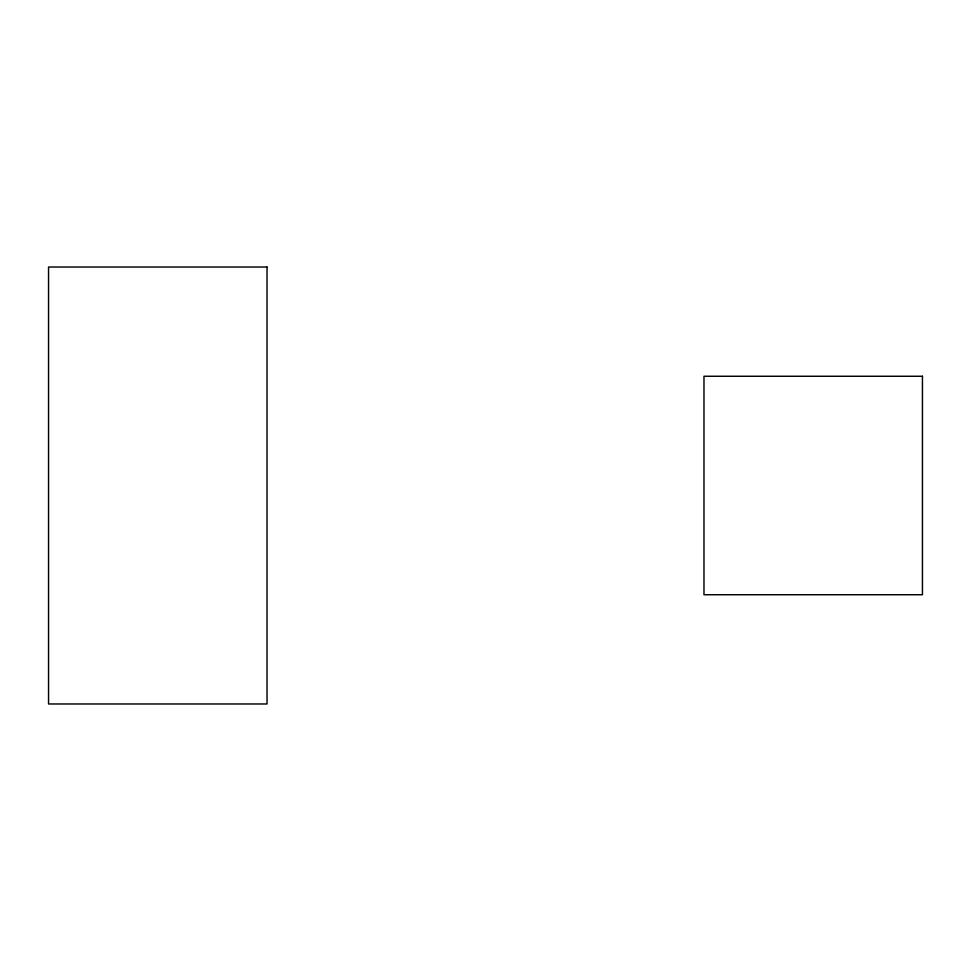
<?xml version="1.0" encoding="UTF-8"?>
<svg xmlns="http://www.w3.org/2000/svg" width="971" height="971" viewBox="0 0 971 971"><rect width="100%" height="100%" fill="white"/><g stroke="black" fill="none" stroke-linecap="round" stroke-linejoin="round"><path stroke-width="1.46" d="M267.025 267.025L48.55 267.025L48.55 703.975L267.025 703.975L267.025 267.025M922.45 376.263L703.975 376.263L703.975 594.738L922.45 594.738L922.45 376.263"/></g></svg>
